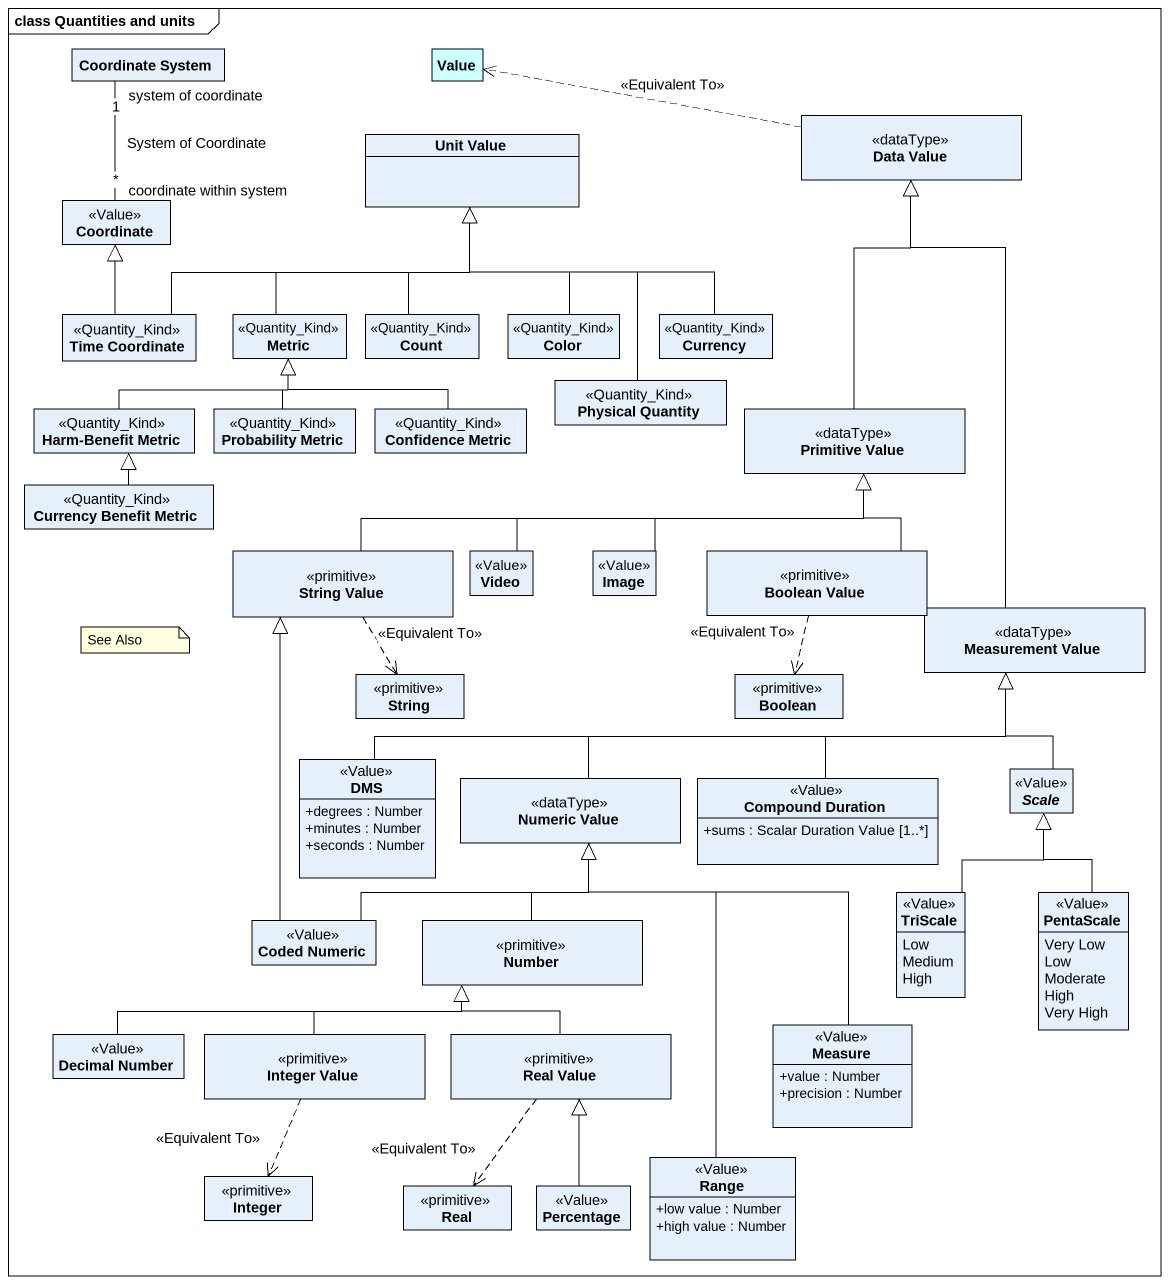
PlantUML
@startuml
mainframe class Quantities and units
hide circle
hide empty members
skinparam classAttributeIconSize 0
class "Coordinate System" as Coordinate_System
class Value #CCFFFF
class "Data Value" as Data_Value <<dataType>>
class "Unit Value" as Unit_Value
class Coordinate <<Value>>
class "Time Coordinate" as Time_Coordinate <<Quantity_Kind>>
class Metric <<Quantity_Kind>>
class Count <<Quantity_Kind>>
class Color <<Quantity_Kind>>
class Currency <<Quantity_Kind>>
class "Harm-Benefit Metric" as Harm_Benefit_Metric <<Quantity_Kind>>
class "Probability Metric" as Probability_Metric <<Quantity_Kind>>
class "Confidence Metric" as Confidence_Metric <<Quantity_Kind>>
class "Physical Quantity" as Physical_Quantity <<Quantity_Kind>>
class "Primitive Value" as Primitive_Value <<dataType>>
class "Currency Benefit Metric" as Currency_Benefit_Metric <<Quantity_Kind>>
class "String Value" as String_Value <<primitive>>
class Video <<Value>>
class Image <<Value>>
class "Boolean Value" as Boolean_Value <<primitive>>
class "Measurement Value" as Measurement_Value <<dataType>>
class String <<primitive>>
class Boolean <<primitive>>
class DMS <<Value>> {
  +degrees : Number
  +minutes : Number
  +seconds : Number
}
class "Numeric Value" as Numeric_Value <<dataType>>
class "Compound Duration" as Compound_Duration <<Value>> {
  +sums : Scalar Duration Value [1..*]
}
abstract class "Scale" as Scale_ <<Value>>
enum TriScale <<Value>> {
  Low
  Medium
  High
}
enum PentaScale <<Value>> {
  Very Low
  Low
  Moderate
  High
  Very High
}
class "Coded Numeric" as Coded_Numeric <<Value>>
class Number <<primitive>>
class "Decimal Number" as Decimal_Number <<Value>>
class "Integer Value" as Integer_Value <<primitive>>
class "Real Value" as Real_Value <<primitive>>
class Measure <<Value>> {
  +value : Number
  +precision : Number
}
class Range <<Value>> {
  +low value : Number
  +high value : Number
}
class Integer <<primitive>>
class Real <<primitive>>
class Percentage <<Value>>
Data_Value .left.> Value : <<Equivalent To>>
Coordinate "coordinate within system\n*" -up- "system of coordinate\n1" Coordinate_System : System of Coordinate
Time_Coordinate -right-|> Unit_Value
Time_Coordinate -up-|> Coordinate
Metric -up-|> Unit_Value
Count -up-|> Unit_Value
Color -up-|> Unit_Value
Currency -up-|> Unit_Value
Harm_Benefit_Metric -right-|> Metric
Probability_Metric -up-|> Metric
Confidence_Metric -left-|> Metric
Physical_Quantity -up-|> Unit_Value
Primitive_Value -up-|> Data_Value
Currency_Benefit_Metric -up-|> Harm_Benefit_Metric
String_Value -right-|> Primitive_Value
String_Value ..> String : <<Equivalent To>>
Video -right-|> Primitive_Value
Image -right-|> Primitive_Value
Boolean_Value -up-|> Primitive_Value
Boolean_Value ..> Boolean : <<Equivalent To>>
Measurement_Value -up-|> Data_Value
DMS -right-|> Measurement_Value
Numeric_Value -right-|> Measurement_Value
Compound_Duration -up-|> Measurement_Value
Scale_ -up-|> Measurement_Value
TriScale -up-|> Scale_
PentaScale -up-|> Scale_
Coded_Numeric -up-|> String_Value
Coded_Numeric -right-|> Numeric_Value
Number -up-|> Numeric_Value
Decimal_Number -right-|> Number
Integer_Value -right-|> Number
Integer_Value ..> Integer : <<Equivalent To>>
Real_Value -up-|> Number
Real_Value ..> Real : <<Equivalent To>>
Measure -up-|> Numeric_Value
Range -up-|> Numeric_Value
Percentage -up-|> Real_Value
note as N1
  See Also
end note
@enduml
